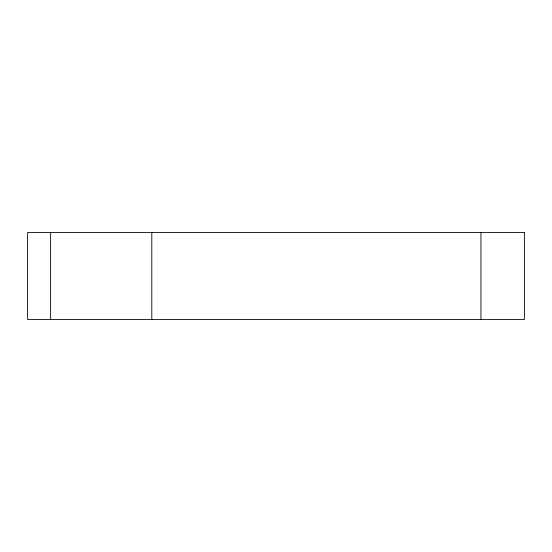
<?xml version="1.0" encoding="UTF-8"?>
<svg xmlns="http://www.w3.org/2000/svg" width="552" height="552" viewBox="0 0 552 552"><rect width="100%" height="100%" fill="white"/><g stroke="black" fill="none" stroke-linecap="round" stroke-linejoin="round"><path stroke-width="0.83" d="M480.93 232.53L480.93 319.47M151.8 232.53L151.8 319.47M50.611 232.53L50.611 319.47M524.4 232.53L27.6 232.53L27.6 319.47L524.4 319.47L524.4 232.53"/></g></svg>
